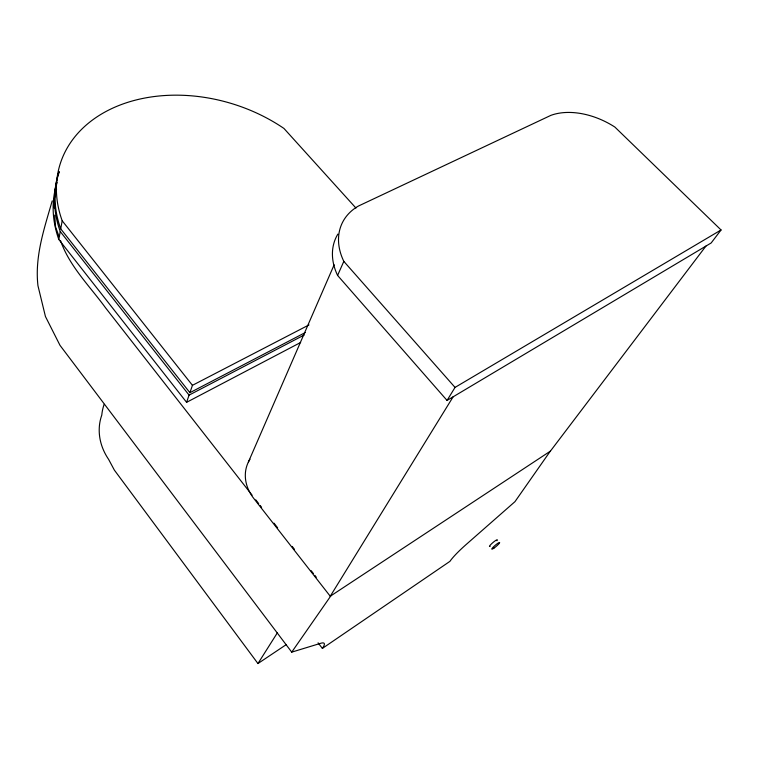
<?xml version="1.0" encoding="UTF-8"?>
<svg xmlns="http://www.w3.org/2000/svg" width="759" height="759" viewBox="0 0 759 759"><rect width="100%" height="100%" fill="white"/><g stroke="black" fill="none" stroke-linecap="round" stroke-linejoin="round"><path stroke-width="1.14" d="M300.649 342.47L186.591 402.327L58.804 239.483L60.246 231.533A145.548 108.546 17.1 0 1 59.278 172.027M305.308 332.546L189.911 392.688L60.729 228.857L62.191 220.765A146.876 108.822 17.1 0 1 116.924 106.298A146.876 108.822 17.1 0 1 283.951 128.451L355.952 208.051M56.583 189.038L53.747 201.22L54.231 208.146M52.2 200.888C44.259 228.563 34.62 256.419 37.95 285.678L45.436 316.494L59.989 345.326L291.731 652.133L320.725 643.29A35.085 5.768 -38.8 0 1 322.376 648.414L449.907 561.375A31.726 4.867 -40.1 0 1 466.292 544.393L514.972 501.652L550.275 451.207M186.591 402.327L189.076 395.116L304.264 334.975M189.911 392.688L192.444 385.325L308.979 324.918M248.354 462.127L334.14 264.806M337.594 275.441L343.818 261.371A68.832 50.103 25.6 0 1 358.4 206.05L550.835 115.377A62.722 40.654 28.6 0 1 614.866 127.057L721.05 229.968L711.155 242.975L447.06 400.439L337.594 275.441A67.968 49.952 25.7 0 1 337.869 234.104M447.06 400.439L455.039 387.413L721.05 229.968M250.015 459.195A40.92 34.506 27.1 0 0 253.667 498.302L330.25 596.242L453.123 396.824M104.135 404.348A62.636 52.665 17.1 0 0 101.782 415.097A62.551 52.902 17.1 0 0 108.603 459.356L114.372 470.125L257.946 663.546L277.31 632.902M291.731 652.133L330.858 595.843M705.927 246.087L550.398 451.131L330.25 596.242M257.946 663.546L286.456 644.476M343.818 261.371L455.039 387.413M62.191 220.765L192.444 385.325M60.246 231.533L189.076 395.116M252.121 495.191L105.586 307.869C89.809 286.171 69.448 266.333 60.53 240.594M255.774 499.849L258.686 503.578M260.147 505.447L261.599 507.306M273.999 523.15L277.642 527.809M292.224 546.452L294.407 549.25M311.181 570.683L313.363 573.481M314.824 575.341L316.275 577.21M318.078 642.816L322.376 648.414M58.984 236.343L55.53 226.799L54.714 215.091M490.096 546.366A5.133 0.75 -40.2 0 1 490.741 544.601A5.133 0.75 -40.2 0 1 495.817 540.399A5.133 0.75 -40.2 0 1 496.917 540.721M60.729 228.857A145.87 108.622 17.1 0 1 59.003 171.477M58.804 239.483A144.561 108.338 17 0 1 57.153 182.302M493.881 548.178A5.142 0.74 -40.2 0 0 499.659 542.562A5.142 0.74 -40.2 0 0 493.597 546.746A5.142 0.74 -40.2 0 0 493.881 548.178"/></g></svg>
